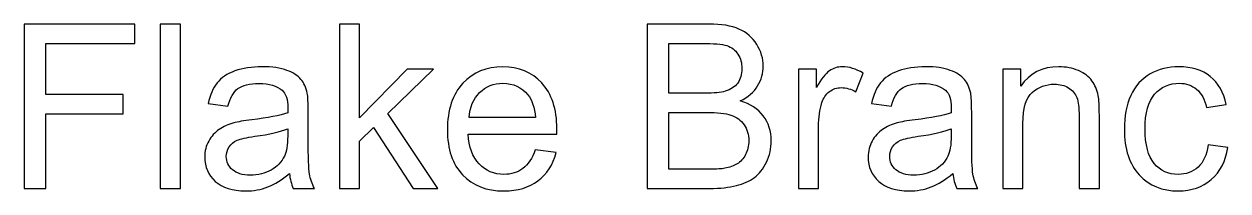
# Model space of a CAD drawing. Header units: centimetres. Extents: x -208 to 206, y -104 to 104.
# Drawn here: x 2.11 to 10.4, y 41.08 to 42.23 of the extents above; entities that cross this region are included whole.
import ezdxf

# ---------------------------------------------------------------- set-up
doc = ezdxf.new("R2010")
doc.units = ezdxf.units.CM
doc.header["$MEASUREMENT"] = 0
doc.layers.add('#Layer 1', color=7, linetype='Continuous')

msp = doc.modelspace()

# ---------------------------------------------------------------- linework, layer by layer
at = {"layer": '#Layer 1', "color": 8}
for points, knots in [([(2.10867, 41.09748), (2.10867, 41.09748), (2.10867, 42.22899), (2.10867, 42.22899), (2.10867, 42.22899), (2.10867, 42.22899), (2.87196, 42.22899), (2.87196, 42.22899), (2.87196, 42.22899), (2.87196, 42.22899), (2.87196, 42.09624), (2.87196, 42.09624), (2.87196, 42.09624), (2.87196, 42.09624), (2.2588, 42.09624), (2.2588, 42.09624), (2.2588, 42.09624), (2.2588, 42.09624), (2.2588, 41.74383), (2.2588, 41.74383), (2.2588, 41.74383), (2.2588, 41.74383), (2.78978, 41.74383), (2.78978, 41.74383), (2.78978, 41.74383), (2.78978, 41.74383), (2.78978, 41.61108), (2.78978, 41.61108), (2.78978, 41.61108), (2.78978, 41.61108), (2.2588, 41.61108), (2.2588, 41.61108), (2.2588, 41.61108), (2.2588, 41.61108), (2.2588, 41.09748), (2.2588, 41.09748), (2.2588, 41.09748), (2.2588, 41.09748), (2.10867, 41.09748), (2.10867, 41.09748)], [0, 0, 0, 0, 0.0909091, 0.0909091, 0.0909091, 0.0909091, 0.1818182, 0.1818182, 0.1818182, 0.1818182, 0.2727273, 0.2727273, 0.2727273, 0.2727273, 0.3636364, 0.3636364, 0.3636364, 0.3636364, 0.4545455, 0.4545455, 0.4545455, 0.4545455, 0.5454545, 0.5454545, 0.5454545, 0.5454545, 0.6363636, 0.6363636, 0.6363636, 0.6363636, 0.7272727, 0.7272727, 0.7272727, 0.7272727, 0.8181818, 0.8181818, 0.8181818, 0.8181818, 1, 1, 1, 1]), ([(3.04553, 41.09748), (3.04553, 41.09748), (3.04553, 42.22899), (3.04553, 42.22899), (3.04553, 42.22899), (3.04553, 42.22899), (3.1846, 42.22899), (3.1846, 42.22899), (3.1846, 42.22899), (3.1846, 42.22899), (3.1846, 41.09748), (3.1846, 41.09748), (3.1846, 41.09748), (3.1846, 41.09748), (3.04553, 41.09748), (3.04553, 41.09748)], [0, 0, 0, 0, 0.2, 0.2, 0.2, 0.2, 0.4, 0.4, 0.4, 0.4, 0.6, 0.6, 0.6, 0.6, 1, 1, 1, 1]), ([(4.27923, 41.09748), (4.27923, 41.09748), (4.27923, 42.22899), (4.27923, 42.22899), (4.27923, 42.22899), (4.27923, 42.22899), (4.4183, 42.22899), (4.4183, 42.22899), (4.4183, 42.22899), (4.4183, 42.22899), (4.4183, 41.58448), (4.4183, 41.58448), (4.4183, 41.58448), (4.4183, 41.58448), (4.747, 41.91767), (4.747, 41.91767), (4.747, 41.91767), (4.747, 41.91767), (4.92663, 41.91767), (4.92663, 41.91767), (4.92663, 41.91767), (4.92663, 41.91767), (4.61373, 41.61293), (4.61373, 41.61293), (4.61373, 41.61293), (4.61373, 41.61293), (4.95824, 41.09748), (4.95824, 41.09748), (4.95824, 41.09748), (4.95824, 41.09748), (4.78704, 41.09748), (4.78704, 41.09748), (4.78704, 41.09748), (4.78704, 41.09748), (4.5147, 41.51653), (4.5147, 41.51653), (4.5147, 41.51653), (4.5147, 41.51653), (4.4183, 41.42276), (4.4183, 41.42276), (4.4183, 41.42276), (4.4183, 41.42276), (4.4183, 41.09748), (4.4183, 41.09748), (4.4183, 41.09748), (4.4183, 41.09748), (4.27923, 41.09748), (4.27923, 41.09748)], [0, 0, 0, 0, 0.0769231, 0.0769231, 0.0769231, 0.0769231, 0.1538462, 0.1538462, 0.1538462, 0.1538462, 0.2307692, 0.2307692, 0.2307692, 0.2307692, 0.3076923, 0.3076923, 0.3076923, 0.3076923, 0.3846154, 0.3846154, 0.3846154, 0.3846154, 0.4615385, 0.4615385, 0.4615385, 0.4615385, 0.5384615, 0.5384615, 0.5384615, 0.5384615, 0.6153846, 0.6153846, 0.6153846, 0.6153846, 0.6923077, 0.6923077, 0.6923077, 0.6923077, 0.7692308, 0.7692308, 0.7692308, 0.7692308, 0.8461538, 0.8461538, 0.8461538, 0.8461538, 1, 1, 1, 1]), ([(6.39791, 41.09748), (6.39791, 41.09748), (6.39791, 42.22899), (6.39791, 42.22899), (6.39791, 42.22899), (6.39791, 42.22899), (6.82249, 42.22899), (6.82249, 42.22899), (6.82249, 42.22899), (6.90888, 42.22899), (6.97815, 42.21766), (7.03057, 42.19475), (7.03057, 42.19475), (7.08272, 42.17183), (7.12354, 42.13654), (7.15304, 42.08887), (7.15304, 42.08887), (7.18281, 42.04146), (7.19756, 41.99168), (7.19756, 41.93953), (7.19756, 41.93953), (7.19756, 41.89133), (7.18439, 41.84576), (7.15831, 41.80309), (7.15831, 41.80309), (7.13224, 41.76042), (7.09273, 41.72592), (7.03979, 41.69958), (7.03979, 41.69958), (7.10827, 41.67956), (7.16094, 41.64532), (7.19756, 41.59686), (7.19756, 41.59686), (7.23443, 41.54866), (7.25287, 41.49151), (7.25287, 41.42566), (7.25287, 41.42566), (7.25287, 41.37246), (7.24154, 41.3232), (7.21915, 41.27764), (7.21915, 41.27764), (7.19677, 41.23207), (7.16911, 41.19704), (7.13619, 41.17228), (7.13619, 41.17228), (7.10326, 41.14779), (7.06191, 41.12909), (7.01239, 41.11644), (7.01239, 41.11644), (6.96261, 41.1038), (6.90177, 41.09748), (6.8296, 41.09748), (6.8296, 41.09748), (6.8296, 41.09748), (6.39791, 41.09748), (6.39791, 41.09748)], [0, 0, 0, 0, 0.0666667, 0.0666667, 0.0666667, 0.0666667, 0.1333333, 0.1333333, 0.1333333, 0.1333333, 0.2, 0.2, 0.2, 0.2, 0.2666667, 0.2666667, 0.2666667, 0.2666667, 0.3333333, 0.3333333, 0.3333333, 0.3333333, 0.4, 0.4, 0.4, 0.4, 0.4666667, 0.4666667, 0.4666667, 0.4666667, 0.5333333, 0.5333333, 0.5333333, 0.5333333, 0.6, 0.6, 0.6, 0.6, 0.6666667, 0.6666667, 0.6666667, 0.6666667, 0.7333333, 0.7333333, 0.7333333, 0.7333333, 0.8, 0.8, 0.8, 0.8, 0.8666667, 0.8666667, 0.8666667, 0.8666667, 1, 1, 1, 1]), ([(6.54804, 41.75331), (6.54804, 41.75331), (6.79273, 41.75331), (6.79273, 41.75331), (6.79273, 41.75331), (6.8591, 41.75331), (6.90678, 41.75779), (6.93549, 41.76648), (6.93549, 41.76648), (6.97368, 41.77781), (7.00239, 41.79677), (7.02161, 41.82311), (7.02161, 41.82311), (7.04084, 41.84945), (7.05059, 41.88237), (7.05059, 41.92214), (7.05059, 41.92214), (7.05059, 41.95981), (7.04163, 41.99299), (7.02346, 42.02144), (7.02346, 42.02144), (7.00555, 42.05015), (6.97973, 42.0699), (6.94628, 42.08044), (6.94628, 42.08044), (6.91283, 42.09097), (6.85542, 42.09624), (6.77429, 42.09624), (6.77429, 42.09624), (6.77429, 42.09624), (6.54804, 42.09624), (6.54804, 42.09624), (6.54804, 42.09624), (6.54804, 42.09624), (6.54804, 41.75331), (6.54804, 41.75331)], [0, 0, 0, 0, 0.1, 0.1, 0.1, 0.1, 0.2, 0.2, 0.2, 0.2, 0.3, 0.3, 0.3, 0.3, 0.4, 0.4, 0.4, 0.4, 0.5, 0.5, 0.5, 0.5, 0.6, 0.6, 0.6, 0.6, 0.7, 0.7, 0.7, 0.7, 0.8, 0.8, 0.8, 0.8, 1, 1, 1, 1]), ([(3.93551, 41.2002), (3.88389, 41.15622), (3.83411, 41.1254), (3.78643, 41.10723), (3.78643, 41.10723), (3.73876, 41.08905), (3.68766, 41.0801), (3.63288, 41.0801), (3.63288, 41.0801), (3.5428, 41.0801), (3.47353, 41.10196), (3.42507, 41.14594), (3.42507, 41.14594), (3.3766, 41.18967), (3.35237, 41.24577), (3.35237, 41.31398), (3.35237, 41.31398), (3.35237, 41.35402), (3.36159, 41.39063), (3.37976, 41.42382), (3.37976, 41.42382), (3.3982, 41.457), (3.42217, 41.48334), (3.45167, 41.50336), (3.45167, 41.50336), (3.48143, 41.52338), (3.51462, 41.53865), (3.55176, 41.54892), (3.55176, 41.54892), (3.57915, 41.55604), (3.6205, 41.56288), (3.67555, 41.56973), (3.67555, 41.56973), (3.78775, 41.5829), (3.87072, 41.59897), (3.92366, 41.61741), (3.92366, 41.61741), (3.92418, 41.63637), (3.92445, 41.64848), (3.92445, 41.65349), (3.92445, 41.65349), (3.92445, 41.70985), (3.91128, 41.74963), (3.88494, 41.7728), (3.88494, 41.7728), (3.84938, 41.80415), (3.79644, 41.81969), (3.72638, 41.81969), (3.72638, 41.81969), (3.6608, 41.81969), (3.61233, 41.8081), (3.58125, 41.78518), (3.58125, 41.78518), (3.54991, 41.76227), (3.527, 41.72171), (3.51198, 41.66323), (3.51198, 41.66323), (3.51198, 41.66323), (3.37608, 41.6822), (3.37608, 41.6822), (3.37608, 41.6822), (3.38846, 41.74041), (3.40874, 41.78755), (3.43718, 41.82337), (3.43718, 41.82337), (3.46563, 41.85919), (3.50672, 41.88659), (3.56045, 41.90608), (3.56045, 41.90608), (3.61391, 41.9253), (3.67634, 41.93505), (3.74692, 41.93505), (3.74692, 41.93505), (3.81699, 41.93505), (3.87414, 41.92688), (3.91813, 41.91029), (3.91813, 41.91029), (3.96185, 41.8937), (3.99424, 41.87315), (4.01479, 41.84813), (4.01479, 41.84813), (4.03533, 41.82311), (4.04982, 41.7915), (4.05825, 41.75331), (4.05825, 41.75331), (4.06273, 41.72961), (4.0651, 41.68694), (4.0651, 41.62557), (4.0651, 41.62557), (4.0651, 41.62557), (4.0651, 41.4412), (4.0651, 41.4412), (4.0651, 41.4412), (4.0651, 41.3124), (4.06799, 41.23102), (4.07379, 41.19651), (4.07379, 41.19651), (4.07932, 41.16201), (4.09091, 41.12909), (4.10776, 41.09748), (4.10776, 41.09748), (4.10776, 41.09748), (3.96238, 41.09748), (3.96238, 41.09748), (3.96238, 41.09748), (3.94842, 41.12672), (3.93946, 41.16096), (3.93551, 41.2002)], [0, 0, 0, 0, 0.0357143, 0.0357143, 0.0357143, 0.0357143, 0.0714286, 0.0714286, 0.0714286, 0.0714286, 0.1071429, 0.1071429, 0.1071429, 0.1071429, 0.1428571, 0.1428571, 0.1428571, 0.1428571, 0.1785714, 0.1785714, 0.1785714, 0.1785714, 0.2142857, 0.2142857, 0.2142857, 0.2142857, 0.25, 0.25, 0.25, 0.25, 0.2857143, 0.2857143, 0.2857143, 0.2857143, 0.3214286, 0.3214286, 0.3214286, 0.3214286, 0.3571429, 0.3571429, 0.3571429, 0.3571429, 0.3928571, 0.3928571, 0.3928571, 0.3928571, 0.4285714, 0.4285714, 0.4285714, 0.4285714, 0.4642857, 0.4642857, 0.4642857, 0.4642857, 0.5, 0.5, 0.5, 0.5, 0.5357143, 0.5357143, 0.5357143, 0.5357143, 0.5714286, 0.5714286, 0.5714286, 0.5714286, 0.6071429, 0.6071429, 0.6071429, 0.6071429, 0.6428571, 0.6428571, 0.6428571, 0.6428571, 0.6785714, 0.6785714, 0.6785714, 0.6785714, 0.7142857, 0.7142857, 0.7142857, 0.7142857, 0.75, 0.75, 0.75, 0.75, 0.7857143, 0.7857143, 0.7857143, 0.7857143, 0.8214286, 0.8214286, 0.8214286, 0.8214286, 0.8571429, 0.8571429, 0.8571429, 0.8571429, 0.8928571, 0.8928571, 0.8928571, 0.8928571, 0.9285714, 0.9285714, 0.9285714, 0.9285714, 1, 1, 1, 1]), ([(5.62829, 41.36297), (5.62829, 41.36297), (5.7721, 41.34401), (5.7721, 41.34401), (5.7721, 41.34401), (5.74972, 41.26052), (5.70784, 41.19546), (5.64673, 41.14937), (5.64673, 41.14937), (5.58563, 41.10327), (5.50766, 41.0801), (5.41258, 41.0801), (5.41258, 41.0801), (5.293, 41.0801), (5.19818, 41.11697), (5.12812, 41.19072), (5.12812, 41.19072), (5.05806, 41.2642), (5.02303, 41.36771), (5.02303, 41.50073), (5.02303, 41.50073), (5.02303, 41.63821), (5.05833, 41.74515), (5.12918, 41.821), (5.12918, 41.821), (5.20003, 41.89712), (5.29195, 41.93505), (5.40494, 41.93505), (5.40494, 41.93505), (5.51425, 41.93505), (5.60354, 41.89791), (5.67281, 41.82337), (5.67281, 41.82337), (5.74208, 41.74884), (5.77684, 41.64401), (5.77684, 41.50889), (5.77684, 41.50889), (5.77684, 41.50073), (5.77658, 41.48835), (5.77605, 41.47202), (5.77605, 41.47202), (5.77605, 41.47202), (5.16526, 41.47202), (5.16526, 41.47202), (5.16526, 41.47202), (5.17053, 41.3822), (5.19581, 41.31319), (5.24164, 41.26552), (5.24164, 41.26552), (5.28721, 41.21785), (5.34436, 41.19388), (5.41258, 41.19388), (5.41258, 41.19388), (5.46341, 41.19388), (5.50687, 41.20731), (5.54269, 41.23418), (5.54269, 41.23418), (5.57878, 41.26104), (5.60722, 41.30398), (5.62829, 41.36297)], [0, 0, 0, 0, 0.0625, 0.0625, 0.0625, 0.0625, 0.125, 0.125, 0.125, 0.125, 0.1875, 0.1875, 0.1875, 0.1875, 0.25, 0.25, 0.25, 0.25, 0.3125, 0.3125, 0.3125, 0.3125, 0.375, 0.375, 0.375, 0.375, 0.4375, 0.4375, 0.4375, 0.4375, 0.5, 0.5, 0.5, 0.5, 0.5625, 0.5625, 0.5625, 0.5625, 0.625, 0.625, 0.625, 0.625, 0.6875, 0.6875, 0.6875, 0.6875, 0.75, 0.75, 0.75, 0.75, 0.8125, 0.8125, 0.8125, 0.8125, 0.875, 0.875, 0.875, 0.875, 1, 1, 1, 1]), ([(7.43934, 41.09748), (7.43934, 41.09748), (7.43934, 41.91767), (7.43934, 41.91767), (7.43934, 41.91767), (7.43934, 41.91767), (7.56419, 41.91767), (7.56419, 41.91767), (7.56419, 41.91767), (7.56419, 41.91767), (7.56419, 41.79203), (7.56419, 41.79203), (7.56419, 41.79203), (7.59606, 41.85024), (7.62556, 41.88869), (7.65268, 41.90713), (7.65268, 41.90713), (7.67981, 41.92583), (7.70958, 41.93505), (7.74197, 41.93505), (7.74197, 41.93505), (7.78885, 41.93505), (7.83653, 41.9203), (7.88499, 41.89106), (7.88499, 41.89106), (7.88499, 41.89106), (7.83547, 41.76279), (7.83547, 41.76279), (7.83547, 41.76279), (7.80176, 41.78176), (7.76805, 41.79124), (7.73433, 41.79124), (7.73433, 41.79124), (7.70404, 41.79124), (7.67692, 41.78202), (7.65295, 41.76385), (7.65295, 41.76385), (7.62898, 41.74567), (7.61186, 41.72039), (7.60159, 41.68799), (7.60159, 41.68799), (7.58605, 41.63874), (7.57841, 41.58475), (7.57841, 41.52601), (7.57841, 41.52601), (7.57841, 41.52601), (7.57841, 41.09748), (7.57841, 41.09748), (7.57841, 41.09748), (7.57841, 41.09748), (7.43934, 41.09748), (7.43934, 41.09748)], [0, 0, 0, 0, 0.0714286, 0.0714286, 0.0714286, 0.0714286, 0.1428571, 0.1428571, 0.1428571, 0.1428571, 0.2142857, 0.2142857, 0.2142857, 0.2142857, 0.2857143, 0.2857143, 0.2857143, 0.2857143, 0.3571429, 0.3571429, 0.3571429, 0.3571429, 0.4285714, 0.4285714, 0.4285714, 0.4285714, 0.5, 0.5, 0.5, 0.5, 0.5714286, 0.5714286, 0.5714286, 0.5714286, 0.6428571, 0.6428571, 0.6428571, 0.6428571, 0.7142857, 0.7142857, 0.7142857, 0.7142857, 0.7857143, 0.7857143, 0.7857143, 0.7857143, 0.8571429, 0.8571429, 0.8571429, 0.8571429, 1, 1, 1, 1]), ([(8.5029, 41.2002), (8.45128, 41.15622), (8.4015, 41.1254), (8.35382, 41.10723), (8.35382, 41.10723), (8.30615, 41.08905), (8.25505, 41.0801), (8.20027, 41.0801), (8.20027, 41.0801), (8.11019, 41.0801), (8.04092, 41.10196), (7.99246, 41.14594), (7.99246, 41.14594), (7.94399, 41.18967), (7.91976, 41.24577), (7.91976, 41.31398), (7.91976, 41.31398), (7.91976, 41.35402), (7.92898, 41.39063), (7.94715, 41.42382), (7.94715, 41.42382), (7.96559, 41.457), (7.98956, 41.48334), (8.01906, 41.50336), (8.01906, 41.50336), (8.04882, 41.52338), (8.08201, 41.53865), (8.11915, 41.54892), (8.11915, 41.54892), (8.14654, 41.55604), (8.18789, 41.56288), (8.24294, 41.56973), (8.24294, 41.56973), (8.35514, 41.5829), (8.43811, 41.59897), (8.49105, 41.61741), (8.49105, 41.61741), (8.49157, 41.63637), (8.49184, 41.64848), (8.49184, 41.65349), (8.49184, 41.65349), (8.49184, 41.70985), (8.47867, 41.74963), (8.45233, 41.7728), (8.45233, 41.7728), (8.41677, 41.80415), (8.36383, 41.81969), (8.29377, 41.81969), (8.29377, 41.81969), (8.22819, 41.81969), (8.17972, 41.8081), (8.14864, 41.78518), (8.14864, 41.78518), (8.1173, 41.76227), (8.09439, 41.72171), (8.07937, 41.66323), (8.07937, 41.66323), (8.07937, 41.66323), (7.94347, 41.6822), (7.94347, 41.6822), (7.94347, 41.6822), (7.95585, 41.74041), (7.97613, 41.78755), (8.00457, 41.82337), (8.00457, 41.82337), (8.03302, 41.85919), (8.07411, 41.88659), (8.12784, 41.90608), (8.12784, 41.90608), (8.1813, 41.9253), (8.24373, 41.93505), (8.31431, 41.93505), (8.31431, 41.93505), (8.38438, 41.93505), (8.44153, 41.92688), (8.48552, 41.91029), (8.48552, 41.91029), (8.52924, 41.8937), (8.56163, 41.87315), (8.58218, 41.84813), (8.58218, 41.84813), (8.60272, 41.82311), (8.61721, 41.7915), (8.62564, 41.75331), (8.62564, 41.75331), (8.63012, 41.72961), (8.63249, 41.68694), (8.63249, 41.62557), (8.63249, 41.62557), (8.63249, 41.62557), (8.63249, 41.4412), (8.63249, 41.4412), (8.63249, 41.4412), (8.63249, 41.3124), (8.63538, 41.23102), (8.64118, 41.19651), (8.64118, 41.19651), (8.64671, 41.16201), (8.6583, 41.12909), (8.67515, 41.09748), (8.67515, 41.09748), (8.67515, 41.09748), (8.52977, 41.09748), (8.52977, 41.09748), (8.52977, 41.09748), (8.51581, 41.12672), (8.50685, 41.16096), (8.5029, 41.2002)], [0, 0, 0, 0, 0.0357143, 0.0357143, 0.0357143, 0.0357143, 0.0714286, 0.0714286, 0.0714286, 0.0714286, 0.1071429, 0.1071429, 0.1071429, 0.1071429, 0.1428571, 0.1428571, 0.1428571, 0.1428571, 0.1785714, 0.1785714, 0.1785714, 0.1785714, 0.2142857, 0.2142857, 0.2142857, 0.2142857, 0.25, 0.25, 0.25, 0.25, 0.2857143, 0.2857143, 0.2857143, 0.2857143, 0.3214286, 0.3214286, 0.3214286, 0.3214286, 0.3571429, 0.3571429, 0.3571429, 0.3571429, 0.3928571, 0.3928571, 0.3928571, 0.3928571, 0.4285714, 0.4285714, 0.4285714, 0.4285714, 0.4642857, 0.4642857, 0.4642857, 0.4642857, 0.5, 0.5, 0.5, 0.5, 0.5357143, 0.5357143, 0.5357143, 0.5357143, 0.5714286, 0.5714286, 0.5714286, 0.5714286, 0.6071429, 0.6071429, 0.6071429, 0.6071429, 0.6428571, 0.6428571, 0.6428571, 0.6428571, 0.6785714, 0.6785714, 0.6785714, 0.6785714, 0.7142857, 0.7142857, 0.7142857, 0.7142857, 0.75, 0.75, 0.75, 0.75, 0.7857143, 0.7857143, 0.7857143, 0.7857143, 0.8214286, 0.8214286, 0.8214286, 0.8214286, 0.8571429, 0.8571429, 0.8571429, 0.8571429, 0.8928571, 0.8928571, 0.8928571, 0.8928571, 0.9285714, 0.9285714, 0.9285714, 0.9285714, 1, 1, 1, 1]), ([(8.84609, 41.09748), (8.84609, 41.09748), (8.84609, 41.91767), (8.84609, 41.91767), (8.84609, 41.91767), (8.84609, 41.91767), (8.97094, 41.91767), (8.97094, 41.91767), (8.97094, 41.91767), (8.97094, 41.91767), (8.97094, 41.80125), (8.97094, 41.80125), (8.97094, 41.80125), (9.03099, 41.89054), (9.11791, 41.93505), (9.23143, 41.93505), (9.23143, 41.93505), (9.28094, 41.93505), (9.32625, 41.92609), (9.3676, 41.90845), (9.3676, 41.90845), (9.40895, 41.8908), (9.44003, 41.86736), (9.46057, 41.83865), (9.46057, 41.83865), (9.48112, 41.80994), (9.4956, 41.7757), (9.50377, 41.73619), (9.50377, 41.73619), (9.50877, 41.71038), (9.51141, 41.66534), (9.51141, 41.60108), (9.51141, 41.60108), (9.51141, 41.60108), (9.51141, 41.09748), (9.51141, 41.09748), (9.51141, 41.09748), (9.51141, 41.09748), (9.37234, 41.09748), (9.37234, 41.09748), (9.37234, 41.09748), (9.37234, 41.09748), (9.37234, 41.59581), (9.37234, 41.59581), (9.37234, 41.59581), (9.37234, 41.65244), (9.36707, 41.69484), (9.35627, 41.72276), (9.35627, 41.72276), (9.34547, 41.75068), (9.32625, 41.77307), (9.29885, 41.78992), (9.29885, 41.78992), (9.27146, 41.80652), (9.23906, 41.81495), (9.20219, 41.81495), (9.20219, 41.81495), (9.14319, 41.81495), (9.09236, 41.79624), (9.04943, 41.75858), (9.04943, 41.75858), (9.00649, 41.72118), (8.98516, 41.6498), (8.98516, 41.54497), (8.98516, 41.54497), (8.98516, 41.54497), (8.98516, 41.09748), (8.98516, 41.09748), (8.98516, 41.09748), (8.98516, 41.09748), (8.84609, 41.09748), (8.84609, 41.09748)], [0, 0, 0, 0, 0.0526316, 0.0526316, 0.0526316, 0.0526316, 0.1052632, 0.1052632, 0.1052632, 0.1052632, 0.1578947, 0.1578947, 0.1578947, 0.1578947, 0.2105263, 0.2105263, 0.2105263, 0.2105263, 0.2631579, 0.2631579, 0.2631579, 0.2631579, 0.3157895, 0.3157895, 0.3157895, 0.3157895, 0.3684211, 0.3684211, 0.3684211, 0.3684211, 0.4210526, 0.4210526, 0.4210526, 0.4210526, 0.4736842, 0.4736842, 0.4736842, 0.4736842, 0.5263158, 0.5263158, 0.5263158, 0.5263158, 0.5789474, 0.5789474, 0.5789474, 0.5789474, 0.6315789, 0.6315789, 0.6315789, 0.6315789, 0.6842105, 0.6842105, 0.6842105, 0.6842105, 0.7368421, 0.7368421, 0.7368421, 0.7368421, 0.7894737, 0.7894737, 0.7894737, 0.7894737, 0.8421053, 0.8421053, 0.8421053, 0.8421053, 0.8947368, 0.8947368, 0.8947368, 0.8947368, 1, 1, 1, 1]), ([(10.26074, 41.39774), (10.26074, 41.39774), (10.39665, 41.37878), (10.39665, 41.37878), (10.39665, 41.37878), (10.38163, 41.28527), (10.34371, 41.21232), (10.28234, 41.15938), (10.28234, 41.15938), (10.22097, 41.10644), (10.14538, 41.0801), (10.05609, 41.0801), (10.05609, 41.0801), (9.94415, 41.0801), (9.85407, 41.11671), (9.78612, 41.18993), (9.78612, 41.18993), (9.7179, 41.26315), (9.68392, 41.36798), (9.68392, 41.50441), (9.68392, 41.50441), (9.68392, 41.59291), (9.69867, 41.67008), (9.72791, 41.73646), (9.72791, 41.73646), (9.75714, 41.80257), (9.80166, 41.85235), (9.86171, 41.88527), (9.86171, 41.88527), (9.9215, 41.91846), (9.98655, 41.93505), (10.05714, 41.93505), (10.05714, 41.93505), (10.1459, 41.93505), (10.21886, 41.91266), (10.27523, 41.86762), (10.27523, 41.86762), (10.33185, 41.82258), (10.3682, 41.75858), (10.384, 41.67588), (10.384, 41.67588), (10.384, 41.67588), (10.24968, 41.65533), (10.24968, 41.65533), (10.24968, 41.65533), (10.23677, 41.71038), (10.21412, 41.75173), (10.1812, 41.77965), (10.1812, 41.77965), (10.14854, 41.80731), (10.10903, 41.82127), (10.06267, 41.82127), (10.06267, 41.82127), (9.99261, 41.82127), (9.93572, 41.79624), (9.89173, 41.7462), (9.89173, 41.7462), (9.84801, 41.69589), (9.82615, 41.61688), (9.82615, 41.50836), (9.82615, 41.50836), (9.82615, 41.39827), (9.84722, 41.31846), (9.88936, 41.26868), (9.88936, 41.26868), (9.93177, 41.2189), (9.98682, 41.19388), (10.05451, 41.19388), (10.05451, 41.19388), (10.10929, 41.19388), (10.15486, 41.21047), (10.19121, 41.24392), (10.19121, 41.24392), (10.22782, 41.27711), (10.25099, 41.32847), (10.26074, 41.39774)], [0, 0, 0, 0, 0.05, 0.05, 0.05, 0.05, 0.1, 0.1, 0.1, 0.1, 0.15, 0.15, 0.15, 0.15, 0.2, 0.2, 0.2, 0.2, 0.25, 0.25, 0.25, 0.25, 0.3, 0.3, 0.3, 0.3, 0.35, 0.35, 0.35, 0.35, 0.4, 0.4, 0.4, 0.4, 0.45, 0.45, 0.45, 0.45, 0.5, 0.5, 0.5, 0.5, 0.55, 0.55, 0.55, 0.55, 0.6, 0.6, 0.6, 0.6, 0.65, 0.65, 0.65, 0.65, 0.7, 0.7, 0.7, 0.7, 0.75, 0.75, 0.75, 0.75, 0.8, 0.8, 0.8, 0.8, 0.85, 0.85, 0.85, 0.85, 0.9, 0.9, 0.9, 0.9, 1, 1, 1, 1]), ([(5.17316, 41.5858), (5.17316, 41.5858), (5.62987, 41.5858), (5.62987, 41.5858), (5.62987, 41.5858), (5.62382, 41.65481), (5.60617, 41.70643), (5.57746, 41.74093), (5.57746, 41.74093), (5.53348, 41.7944), (5.47606, 41.82127), (5.40573, 41.82127), (5.40573, 41.82127), (5.34199, 41.82127), (5.28853, 41.79993), (5.24507, 41.75726), (5.24507, 41.75726), (5.20187, 41.71459), (5.1779, 41.65744), (5.17316, 41.5858)], [0, 0, 0, 0, 0.1666667, 0.1666667, 0.1666667, 0.1666667, 0.3333333, 0.3333333, 0.3333333, 0.3333333, 0.5, 0.5, 0.5, 0.5, 0.6666667, 0.6666667, 0.6666667, 0.6666667, 1, 1, 1, 1]), ([(6.54804, 41.23023), (6.54804, 41.23023), (6.82987, 41.23023), (6.82987, 41.23023), (6.82987, 41.23023), (6.87833, 41.23023), (6.91231, 41.23207), (6.93206, 41.23576), (6.93206, 41.23576), (6.9663, 41.24182), (6.99527, 41.25209), (7.01845, 41.26657), (7.01845, 41.26657), (7.04163, 41.28106), (7.06059, 41.30213), (7.07561, 41.32979), (7.07561, 41.32979), (7.09062, 41.35744), (7.098, 41.38931), (7.098, 41.4254), (7.098, 41.4254), (7.098, 41.4678), (7.0872, 41.50441), (7.06534, 41.53576), (7.06534, 41.53576), (7.04374, 41.5671), (7.01371, 41.58896), (6.97526, 41.6016), (6.97526, 41.6016), (6.93707, 41.61424), (6.88175, 41.62057), (6.80985, 41.62057), (6.80985, 41.62057), (6.80985, 41.62057), (6.54804, 41.62057), (6.54804, 41.62057), (6.54804, 41.62057), (6.54804, 41.62057), (6.54804, 41.23023), (6.54804, 41.23023)], [0, 0, 0, 0, 0.0909091, 0.0909091, 0.0909091, 0.0909091, 0.1818182, 0.1818182, 0.1818182, 0.1818182, 0.2727273, 0.2727273, 0.2727273, 0.2727273, 0.3636364, 0.3636364, 0.3636364, 0.3636364, 0.4545455, 0.4545455, 0.4545455, 0.4545455, 0.5454545, 0.5454545, 0.5454545, 0.5454545, 0.6363636, 0.6363636, 0.6363636, 0.6363636, 0.7272727, 0.7272727, 0.7272727, 0.7272727, 0.8181818, 0.8181818, 0.8181818, 0.8181818, 1, 1, 1, 1]), ([(3.92445, 41.50836), (3.87388, 41.48782), (3.79802, 41.47044), (3.69688, 41.45621), (3.69688, 41.45621), (3.63946, 41.44805), (3.5989, 41.43883), (3.5752, 41.42856), (3.5752, 41.42856), (3.55149, 41.41828), (3.53332, 41.40327), (3.52041, 41.38378), (3.52041, 41.38378), (3.50751, 41.36403), (3.50092, 41.34217), (3.50092, 41.31793), (3.50092, 41.31793), (3.50092, 41.28132), (3.51488, 41.25051), (3.54306, 41.22601), (3.54306, 41.22601), (3.57125, 41.20152), (3.61233, 41.18914), (3.66633, 41.18914), (3.66633, 41.18914), (3.7198, 41.18914), (3.76747, 41.20073), (3.80935, 41.22417), (3.80935, 41.22417), (3.85096, 41.24735), (3.88178, 41.27922), (3.90127, 41.31951), (3.90127, 41.31951), (3.91628, 41.35086), (3.92366, 41.39695), (3.92366, 41.45779), (3.92366, 41.45779), (3.92366, 41.45779), (3.92445, 41.50836), (3.92445, 41.50836)], [0, 0, 0, 0, 0.0909091, 0.0909091, 0.0909091, 0.0909091, 0.1818182, 0.1818182, 0.1818182, 0.1818182, 0.2727273, 0.2727273, 0.2727273, 0.2727273, 0.3636364, 0.3636364, 0.3636364, 0.3636364, 0.4545455, 0.4545455, 0.4545455, 0.4545455, 0.5454545, 0.5454545, 0.5454545, 0.5454545, 0.6363636, 0.6363636, 0.6363636, 0.6363636, 0.7272727, 0.7272727, 0.7272727, 0.7272727, 0.8181818, 0.8181818, 0.8181818, 0.8181818, 1, 1, 1, 1]), ([(8.49184, 41.50836), (8.44127, 41.48782), (8.36541, 41.47044), (8.26427, 41.45621), (8.26427, 41.45621), (8.20685, 41.44805), (8.16629, 41.43883), (8.14259, 41.42856), (8.14259, 41.42856), (8.11888, 41.41828), (8.10071, 41.40327), (8.0878, 41.38378), (8.0878, 41.38378), (8.0749, 41.36403), (8.06831, 41.34217), (8.06831, 41.31793), (8.06831, 41.31793), (8.06831, 41.28132), (8.08227, 41.25051), (8.11045, 41.22601), (8.11045, 41.22601), (8.13864, 41.20152), (8.17972, 41.18914), (8.23372, 41.18914), (8.23372, 41.18914), (8.28719, 41.18914), (8.33486, 41.20073), (8.37674, 41.22417), (8.37674, 41.22417), (8.41835, 41.24735), (8.44917, 41.27922), (8.46866, 41.31951), (8.46866, 41.31951), (8.48367, 41.35086), (8.49105, 41.39695), (8.49105, 41.45779), (8.49105, 41.45779), (8.49105, 41.45779), (8.49184, 41.50836), (8.49184, 41.50836)], [0, 0, 0, 0, 0.0909091, 0.0909091, 0.0909091, 0.0909091, 0.1818182, 0.1818182, 0.1818182, 0.1818182, 0.2727273, 0.2727273, 0.2727273, 0.2727273, 0.3636364, 0.3636364, 0.3636364, 0.3636364, 0.4545455, 0.4545455, 0.4545455, 0.4545455, 0.5454545, 0.5454545, 0.5454545, 0.5454545, 0.6363636, 0.6363636, 0.6363636, 0.6363636, 0.7272727, 0.7272727, 0.7272727, 0.7272727, 0.8181818, 0.8181818, 0.8181818, 0.8181818, 1, 1, 1, 1])]:
    msp.add_open_spline(points, degree=3, knots=knots, dxfattribs=at)

doc.saveas('drawing.dxf')
